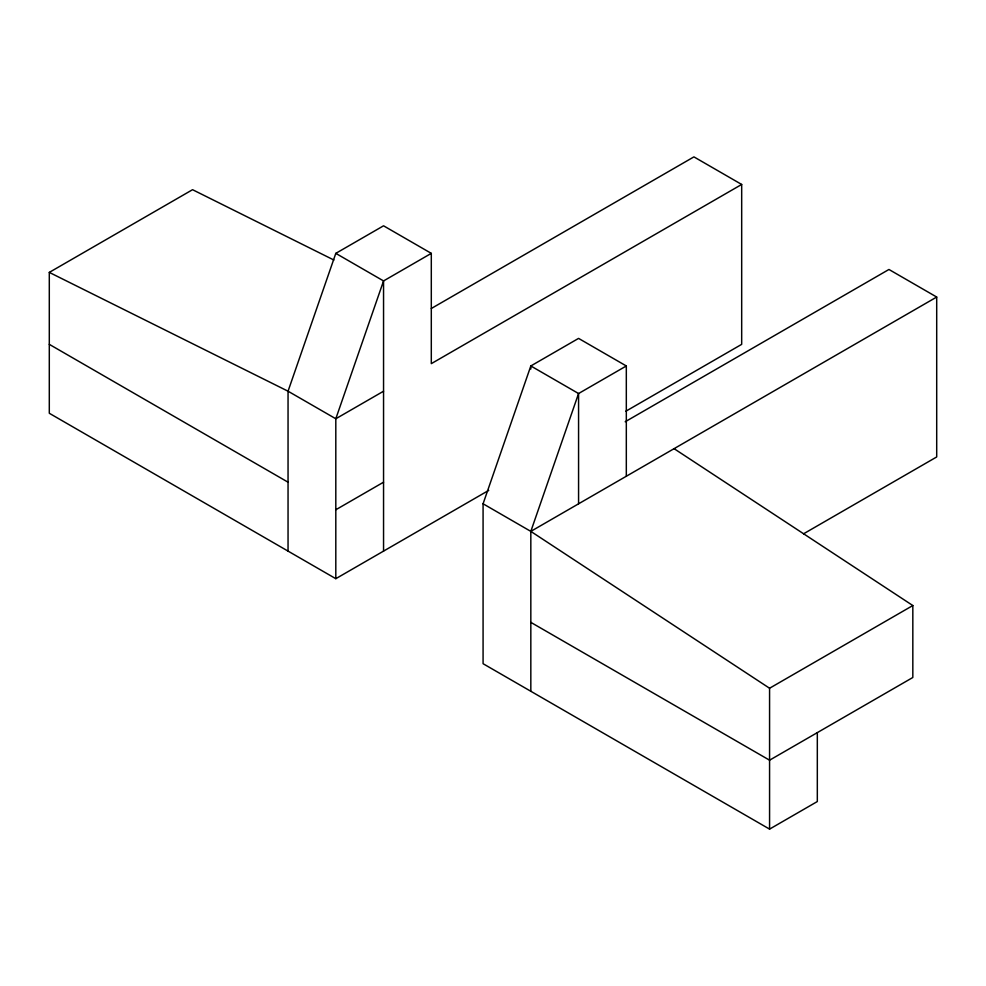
<?xml version="1.0" encoding="UTF-8"?>
<svg xmlns="http://www.w3.org/2000/svg" width="986" height="986" viewBox="0 0 986 986"><rect width="100%" height="100%" fill="white"/><g stroke="black" fill="none" stroke-linecap="round" stroke-linejoin="round"><path stroke-width="1.48" d="M625.851 411.224L741.682 344.348L741.682 184.456L431.301 363.649L431.301 253.365L383.554 225.806L335.807 253.365L288.048 391.208L288.048 551.112M817.32 732.623L817.32 801.544L769.573 829.115L483.078 663.701L483.078 503.784L530.825 365.966L578.572 338.395L626.32 365.966L626.32 476.238M530.825 691.272L530.825 531.38L578.572 393.537L626.32 365.966M488.723 490.387L335.807 578.683L49.3 413.27L49.3 272.395L192.553 189.694L333.884 260.021M431.301 253.365L383.554 280.936L335.807 418.767L335.807 578.683M431.301 308.507L693.922 156.885L741.682 184.456M383.554 391.208L335.807 418.767L288.048 391.208L49.3 272.395M335.807 509.762L383.554 482.191M625.198 421.749L888.953 269.474L936.7 297.045L936.7 456.949L803.565 533.808M483.078 503.784L530.825 531.38L936.7 297.045M769.573 829.115L769.573 688.24L912.826 605.54L674.079 448.667M335.807 253.365L383.554 280.936L383.554 551.112M49.3 344.348L288.048 482.191M530.825 622.351L769.573 760.194L912.826 677.493L912.826 605.54M530.825 531.38L769.573 688.24M578.572 503.809L578.572 393.537L530.825 365.966L530.825 369.023"/></g></svg>
